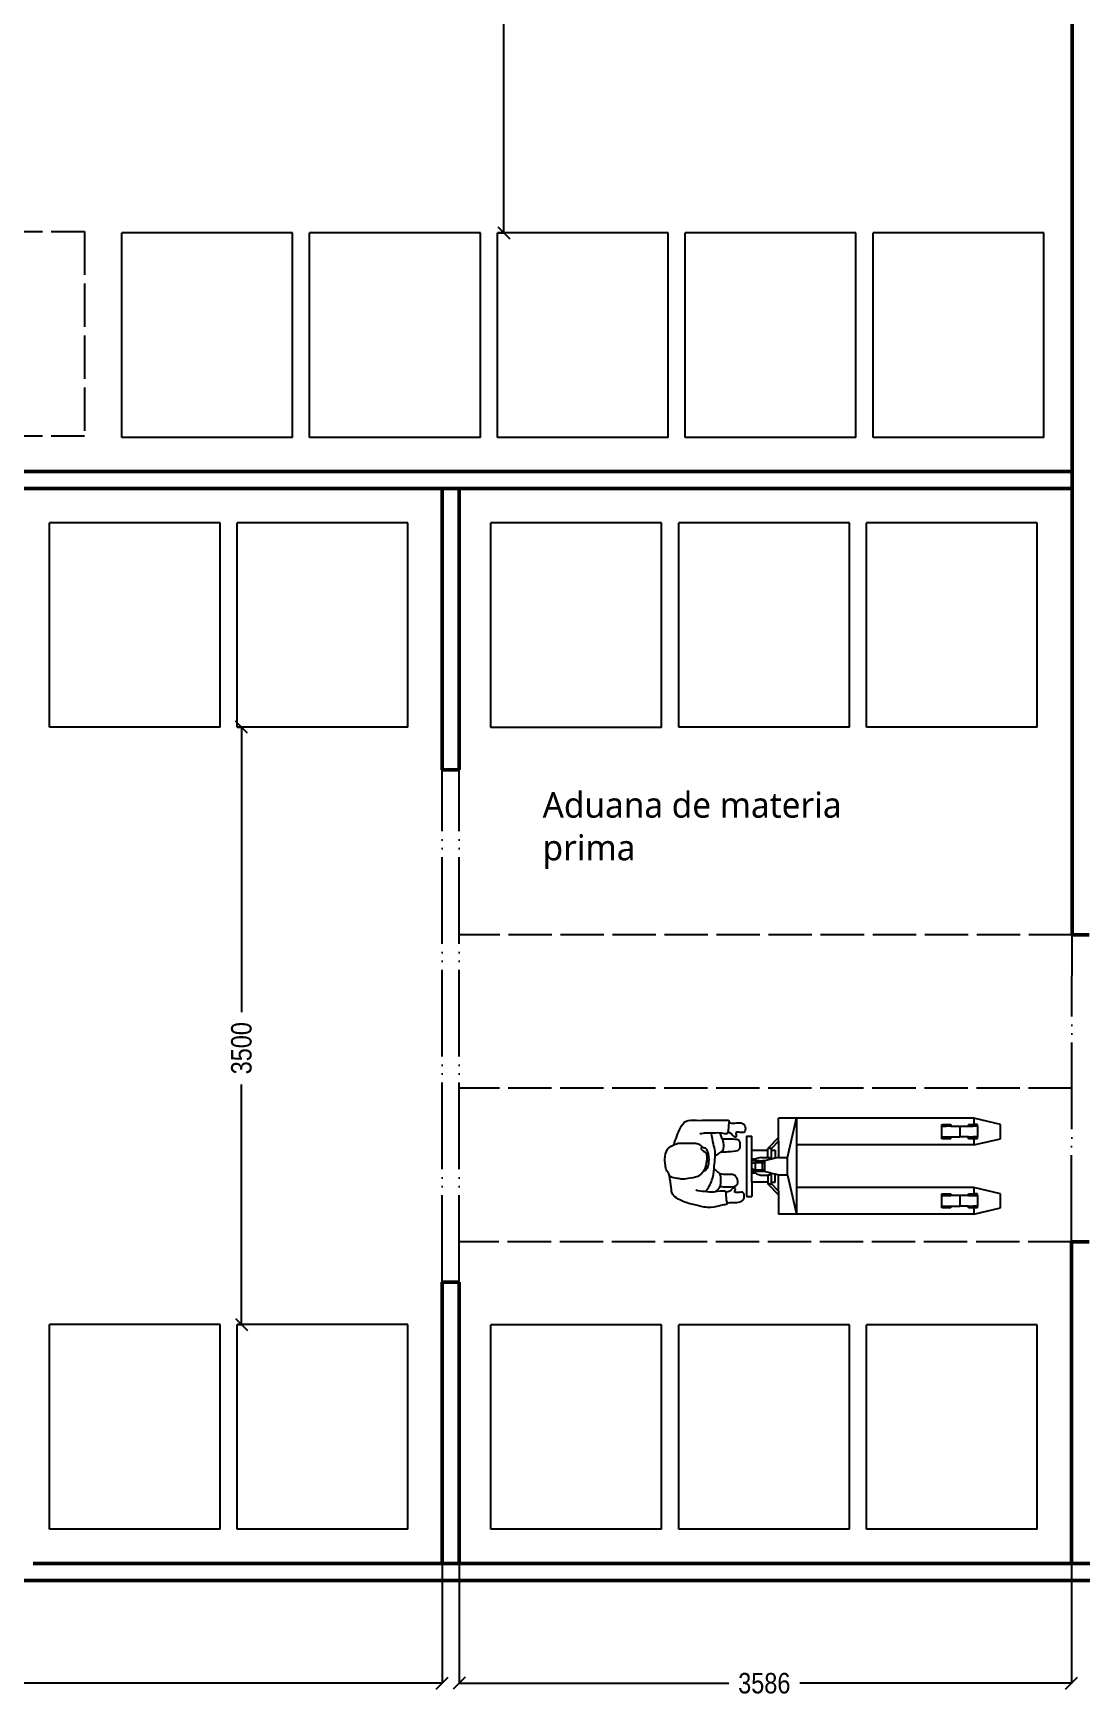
# Model space of a CAD drawing. Header units: millimetres. Extents: x 44692 to 101945, y -26273 to 14445.
# Drawn here: x 57868 to 64003, y -26273 to -16526 of the extents above; entities that cross this region are included whole.
import ezdxf

# ---------------------------------------------------------------- set-up
doc = ezdxf.new("R2010")
doc.units = ezdxf.units.MM
doc.header["$LTSCALE"] = 100
doc.linetypes.add('DASHEDX2', pattern=[3.048, 2.54, -0.508])
doc.linetypes.add('DIVIDEX2', pattern=[6.604, 5.08, -0.508, 0, -0.508, 0, -0.508])
for name, color, linetype in [('Area circulacion', 50, 'DASHEDX2'), ('Area proceso', 90, 'DASHEDX2'), ('Cotas secundarias', 41, 'Continuous'), ('Mesas-estantes', 230, 'Continuous'), ('Personal', 171, 'Continuous'), ('Puertas', 43, 'DIVIDEX2'), ('rotulo', 211, 'Continuous'), ('Transporte semielaborado', 30, 'Continuous')]:
    doc.layers.add(name, color=color, linetype=linetype)
doc.layers.add('Paredes', color=7, linetype='Continuous', lineweight=50)
doc.styles.add('OpenSans', font='OpenSans-Regular.ttf')
doc.styles.add('OpenSansCondensed-Light', font='OpenSansCondensed-Light.ttf')
doc.dimstyles.new('Cotas Mateo', dxfattribs={"dimtxt": 120, "dimasz": 70, "dimexe": 0.375, "dimexo": 0.125, "dimgap": 0.1, "dimtad": 1, "dimdec": 0, "dimzin": 12, "dimdsep": 46, "dimtxsty": 'OpenSansCondensed-Light', "dimblk": 'OBLIQUE', "dimcen": 2.5, "dimazin": 3, "dimtfac": 0.5, "dimtdec": 0, "dimtmove": 2, "dimatfit": 3, "dimarcsym": 0})

# ---------------------------------------------------------------- blocks, each defined once
blk = doc.blocks.new('pa17-16')
for points, knots in [([(5.5575, 2.4391), (5.5549, 2.4218), (5.5525, 2.3852), (5.5491, 2.3329), (5.5712, 2.2599), (5.5431, 2.2589), (5.5029, 2.2526), (5.4793, 2.2435), (5.4785, 2.2813), (5.4499, 2.3438), (5.4658, 2.4235), (5.4776, 2.5033), (5.5116, 2.5798), (5.5552, 2.585), (5.608, 2.5962), (5.6336, 2.6001)], [0, 0, 0, 0, 0.404899, 0.829805, 1.276298, 1.516647, 1.885942, 2.122553, 2.418487, 2.881882, 3.382407, 3.897515, 4.613825, 5.020942, 5.393355, 5.393355, 5.393355, 5.393355]), ([(5.62, 2.5537), (5.6188, 2.5427), (5.6154, 2.5253), (5.6223, 2.4901), (5.6346, 2.4293), (5.661, 2.4064), (5.685, 2.3908), (5.7322, 2.3832), (5.7723, 2.3842), (5.7881, 2.3969), (5.8018, 2.4268), (5.8146, 2.4162), (5.8324, 2.4305), (5.8382, 2.4568), (5.8318, 2.5038), (5.8344, 2.5615), (5.8137, 2.5937), (5.7944, 2.6284), (5.7307, 2.6388), (5.7037, 2.6296), (5.6679, 2.626), (5.6442, 2.6055), (5.6228, 2.5961), (5.6214, 2.5667), (5.62, 2.5537)], [0, 0, 0, 0, 0.297584, 0.631064, 1.068635, 1.39533, 1.69617, 2.097861, 2.458938, 2.716293, 3.010442, 3.199165, 3.447293, 3.731671, 4.119196, 4.541864, 4.881702, 5.22714, 5.673063, 5.989311, 6.327668, 6.644571, 6.906626, 7.259736, 7.259736, 7.259736, 7.259736]), ([(5.8196, 2.5846), (5.837, 2.5819), (5.8817, 2.5675), (5.9755, 2.5418), (5.972, 2.4609), (5.9791, 2.3926), (5.9812, 2.315), (5.9891, 2.2612), (5.9692, 2.2664), (5.9401, 2.2663), (5.9063, 2.2668), (5.9005, 2.2811), (5.909, 2.3184), (5.9007, 2.3606), (5.9019, 2.4011), (5.8964, 2.4238), (5.8933, 2.4348)], [6.682038, 6.682038, 6.682038, 6.682038, 7.076266, 7.806153, 8.304227, 8.77662, 9.284333, 9.649979, 9.844608, 10.160206, 10.472731, 10.661147, 10.998544, 11.371438, 11.724832, 12.051545, 12.051545, 12.051545, 12.051545]), ([(5.6724, 2.3994), (5.675, 2.3947), (5.6837, 2.383), (5.7041, 2.3718), (5.7348, 2.3697), (5.774, 2.3728), (5.8085, 2.3874), (5.8116, 2.4015), (5.8144, 2.4199)], [0.121052, 0.121052, 0.121052, 0.121052, 0.297289, 0.584433, 0.895396, 1.26174, 1.600834, 1.760925, 1.760925, 1.760925, 1.760925]), ([(5.5522, 2.3809), (5.573, 2.3653), (5.6222, 2.3398), (5.6924, 2.3383), (5.7952, 2.3323), (5.8376, 2.352), (5.881, 2.3613), (5.9019, 2.366)], [0, 0, 0, 0, 0.49262, 0.970296, 1.525877, 1.91054, 2.357805, 2.357805, 2.357805, 2.357805]), ([(5.5552, 2.3206), (5.5597, 2.3147), (5.5706, 2.3043), (5.5892, 2.2916), (5.6248, 2.2913), (5.6613, 2.2967), (5.6731, 2.3154), (5.6858, 2.3299), (5.6912, 2.3378)], [0, 0, 0, 0, 0.262594, 0.520609, 0.853848, 1.185107, 1.43842, 1.738028, 1.738028, 1.738028, 1.738028]), ([(5.5867, 2.2952), (5.5866, 2.2877), (5.5872, 2.2667), (5.5883, 2.1873), (5.6353, 2.19), (5.6673, 2.2128), (5.6606, 2.2618), (5.6599, 2.2881), (5.6606, 2.3008)], [0.078483, 0.078483, 0.078483, 0.078483, 0.321516, 0.797556, 1.122606, 1.448668, 1.830958, 2.166281, 2.166281, 2.166281, 2.166281]), ([(5.7713, 2.3359), (5.7736, 2.3305), (5.7786, 2.3203), (5.7954, 2.2951), (5.8154, 2.2848), (5.8612, 2.2906), (5.8838, 2.3057), (5.8988, 2.3117), (5.9058, 2.3148)], [0, 0, 0, 0, 0.233477, 0.532145, 0.79329, 1.163492, 1.458071, 1.725911, 1.725911, 1.725911, 1.725911]), ([(5.7943, 2.2992), (5.7951, 2.2858), (5.7984, 2.2614), (5.8038, 2.2002), (5.8255, 2.1869), (5.8672, 2.191), (5.8755, 2.2117), (5.8718, 2.2605), (5.8715, 2.286), (5.871, 2.2978)], [0, 0, 0, 0, 0.353805, 0.775896, 1.041599, 1.377968, 1.615337, 2.001902, 2.313716, 2.313716, 2.313716, 2.313716]), ([(5.4915, 2.2484), (5.4936, 2.2374), (5.4981, 2.215), (5.4968, 2.1806), (5.512, 2.1445), (5.5569, 2.147), (5.5634, 2.1681), (5.5498, 2.2128), (5.5753, 2.1995), (5.5912, 2.209), (5.5741, 2.2257), (5.5617, 2.2339), (5.5559, 2.2515), (5.5556, 2.26)], [0, 0, 0, 0, 0.324329, 0.654038, 0.980089, 1.31306, 1.562526, 1.890179, 2.123217, 2.319335, 2.559559, 2.78492, 3.066636, 3.066636, 3.066636, 3.066636]), ([(5.9713, 2.2652), (5.9703, 2.2553), (5.9686, 2.234), (5.9786, 2.2017), (5.9668, 2.1644), (5.9218, 2.1628), (5.9134, 2.1832), (5.9229, 2.229), (5.8988, 2.2135), (5.882, 2.2215), (5.8976, 2.2397), (5.908, 2.248), (5.912, 2.2618), (5.9127, 2.2683)], [0.038839, 0.038839, 0.038839, 0.038839, 0.324329, 0.654038, 0.980089, 1.31306, 1.562526, 1.890179, 2.123217, 2.319335, 2.559559, 2.78492, 2.989829, 2.989829, 2.989829, 2.989829])]:
    blk.add_open_spline(points, degree=3, knots=knots)
blk = doc.blocks.new('_OBLIQUE')
at = {"color": 0, "linetype": 'ByBlock'}
blk.add_line((-0.5, -0.5), (0.5, 0.5), dxfattribs=at)
blk = doc.blocks.new('*D70')
at = {"layer": 'Cotas secundarias', "color": 0, "lineweight": -2, "transparency": 16777216}
for p, q in [((51968.2, -25491.5), (51968.2, -26193.8)), ((60262.6, -25491.5), (60262.6, -26193.8)), ((51968.2, -26193.4), (56030.5, -26193.4)), ((60262.6, -26193.4), (56459.3, -26193.4))]:
    blk.add_line(p, q, dxfattribs=at)
at = {"layer": 'Defpoints', "color": 0, "transparency": 16777216}
for p in [(51968.2, -25491.4), (60262.6, -25491.4), (60262.6, -26193.4)]:
    blk.add_point(p, dxfattribs=at)
at = {"layer": 'Cotas secundarias', "color": 0, "lineweight": -2, "transparency": 16777216, "xscale": 70, "yscale": 70, "zscale": 70, "rotation": 180}
blk.add_blockref('_OBLIQUE', (51968.2, -26193.4), dxfattribs=at)
at = {"layer": 'Cotas secundarias', "color": 0, "lineweight": -2, "transparency": 16777216, "xscale": 70, "yscale": 70, "zscale": 70}
blk.add_blockref('_OBLIQUE', (60262.6, -26193.4), dxfattribs=at)
at = {"layer": 'Cotas secundarias', "color": 0, "transparency": 16777216, "insert": (56244.9, -26193.4), "char_height": 120, "attachment_point": 5, "style": 'OpenSansCondensed-Light'}
blk.add_mtext('8294', dxfattribs=at)
blk = doc.blocks.new('*D71')
at = {"layer": 'Cotas secundarias', "color": 0, "lineweight": -2, "transparency": 16777216}
for p, q in [((60362.6, -25491.5), (60362.6, -26194.3)), ((63948.5, -25491.5), (63948.5, -26194.3)), ((60362.6, -26193.9), (61941.2, -26193.9)), ((63948.5, -26193.9), (62358.5, -26193.9))]:
    blk.add_line(p, q, dxfattribs=at)
at = {"layer": 'Defpoints', "color": 0, "transparency": 16777216}
for p in [(60362.6, -25491.4), (63948.5, -25491.4), (63948.5, -26193.9)]:
    blk.add_point(p, dxfattribs=at)
at = {"layer": 'Cotas secundarias', "color": 0, "lineweight": -2, "transparency": 16777216, "xscale": 70, "yscale": 70, "zscale": 70, "rotation": 180}
blk.add_blockref('_OBLIQUE', (60362.6, -26193.9), dxfattribs=at)
at = {"layer": 'Cotas secundarias', "color": 0, "lineweight": -2, "transparency": 16777216, "xscale": 70, "yscale": 70, "zscale": 70}
blk.add_blockref('_OBLIQUE', (63948.5, -26193.9), dxfattribs=at)
at = {"layer": 'Cotas secundarias', "color": 0, "transparency": 16777216, "insert": (62149.8, -26193.9), "char_height": 120, "attachment_point": 5, "style": 'OpenSansCondensed-Light'}
blk.add_mtext('3586', dxfattribs=at)
blk = doc.blocks.new('*D76')
at = {"layer": 'Cotas secundarias', "color": 0, "lineweight": -2, "transparency": 16777216}
for p, q in [((59062.8, -20592.5), (59087.9, -20592.5)), ((59087.6, -20592.5), (59087.6, -22261.5)), ((59087.6, -24092.5), (59087.6, -22684.6)), ((59062.8, -24092.5), (59087.9, -24092.5))]:
    blk.add_line(p, q, dxfattribs=at)
at = {"layer": 'Defpoints', "color": 0, "transparency": 16777216}
for p in [(59062.6, -20592.5), (59087.6, -20592.5), (59062.6, -24092.5)]:
    blk.add_point(p, dxfattribs=at)
at = {"layer": 'Cotas secundarias', "color": 0, "lineweight": -2, "transparency": 16777216, "xscale": 70, "yscale": 70, "zscale": 70}
for p, rotation in [((59087.6, -20592.5), 90), ((59087.6, -24092.5), 270)]:
    blk.add_blockref('_OBLIQUE', p, dxfattribs=dict(at, rotation=rotation))
at = {"layer": 'Cotas secundarias', "color": 0, "transparency": 16777216, "insert": (59087.6, -22473), "char_height": 120, "attachment_point": 5, "rotation": 90, "style": 'OpenSansCondensed-Light'}
blk.add_mtext('3500', dxfattribs=at)
blk = doc.blocks.new('*D77')
at = {"layer": 'Cotas secundarias', "color": 0, "lineweight": -2, "transparency": 16777216}
for p, q in [((60553.2, -14195.8), (60625, -14195.8)), ((60624.6, -14195.8), (60624.6, -15632.6)), ((60624.6, -17695.8), (60624.6, -16055.6)), ((60586.8, -17695.8), (60625, -17695.8))]:
    blk.add_line(p, q, dxfattribs=at)
at = {"layer": 'Defpoints', "color": 0, "transparency": 16777216}
for p in [(60553.1, -14195.8), (60624.6, -14195.8), (60586.7, -17695.8)]:
    blk.add_point(p, dxfattribs=at)
at = {"layer": 'Cotas secundarias', "color": 0, "lineweight": -2, "transparency": 16777216, "xscale": 70, "yscale": 70, "zscale": 70}
for p, rotation in [((60624.6, -14195.8), 90), ((60624.6, -17695.8), 270)]:
    blk.add_blockref('_OBLIQUE', p, dxfattribs=dict(at, rotation=rotation))
at = {"layer": 'Cotas secundarias', "color": 0, "transparency": 16777216, "insert": (60624.6, -15844.1), "char_height": 120, "attachment_point": 5, "rotation": 90, "style": 'OpenSansCondensed-Light'}
blk.add_mtext('3500', dxfattribs=at)

msp = doc.modelspace()

# ---------------------------------------------------------------- linework, layer by layer
for p, q in [((57768.21, -19194.165), (57868.21, -19194.165)), ((63948.538, -21807.991), (63953.09, -21807.991))]:
    msp.add_line(p, q)
at = {"layer": 'Area circulacion', "color": 2}
for p, q in [((63953.09, -21807.991), (60362.641, -21807.991)), ((63950.814, -22707.991), (60362.641, -22707.991)), ((63948.538, -23607.991), (60362.641, -23607.991))]:
    msp.add_line(p, q, dxfattribs=at)
at = {"layer": 'Area proceso'}
for p, q in [((57667.64, -17686.839), (58167.64, -17686.839)), ((58167.64, -17686.839), (58167.64, -18885.462)), ((57667.64, -18885.462), (58167.64, -18885.462))]:
    msp.add_line(p, q, dxfattribs=at)
at = {"layer": 'Mesas-estantes'}
for p, q in [((58886.672, -17695.813), (58386.672, -17695.813)), ((58386.672, -18894.436), (58386.672, -17695.813)), ((59386.672, -17695.813), (58886.672, -17695.813)), ((59386.672, -18894.436), (59386.672, -17695.813)), ((59986.672, -17695.813), (59486.672, -17695.813)), ((59486.672, -18894.436), (59486.672, -17695.813)), ((60486.672, -17695.813), (59986.672, -17695.813)), ((60486.672, -18894.436), (60486.672, -17695.813)), ((61086.672, -17695.813), (60586.672, -17695.813)), ((60586.672, -18894.436), (60586.672, -17695.813)), ((61586.672, -17695.813), (61086.672, -17695.813)), ((61586.672, -18894.436), (61586.672, -17695.813)), ((62186.672, -17695.813), (61686.672, -17695.813)), ((61686.672, -18894.436), (61686.672, -17695.813)), ((62686.672, -17695.813), (62186.672, -17695.813)), ((62686.672, -18894.436), (62686.672, -17695.813)), ((63286.672, -17695.813), (62786.672, -17695.813)), ((62786.672, -18894.436), (62786.672, -17695.813)), ((63786.672, -17695.813), (63286.672, -17695.813)), ((63786.672, -18894.436), (63786.672, -17695.813)), ((58886.672, -18894.436), (58386.672, -18894.436)), ((59386.672, -18894.436), (58886.672, -18894.436)), ((59986.672, -18894.436), (59486.672, -18894.436)), ((60486.672, -18894.436), (59986.672, -18894.436)), ((61086.672, -18894.436), (60586.672, -18894.436)), ((61586.672, -18894.436), (61086.672, -18894.436)), ((62186.672, -18894.436), (61686.672, -18894.436)), ((62686.672, -18894.436), (62186.672, -18894.436)), ((63286.672, -18894.436), (62786.672, -18894.436)), ((63786.672, -18894.436), (63286.672, -18894.436)), ((58462.641, -19393.828), (57962.641, -19393.828)), ((57962.641, -20592.451), (57962.641, -19393.828)), ((58962.641, -19393.828), (58462.641, -19393.828)), ((58962.641, -20592.451), (58962.641, -19393.828)), ((59562.641, -19393.828), (59062.641, -19393.828)), ((59062.641, -20592.451), (59062.641, -19393.828)), ((60062.641, -19393.828), (59562.641, -19393.828)), ((60062.641, -20592.451), (60062.641, -19393.828)), ((61048.538, -19394.502), (60548.538, -19394.502)), ((60548.538, -20593.125), (60548.538, -19394.502)), ((61548.538, -19394.502), (61048.538, -19394.502)), ((61548.538, -20593.125), (61548.538, -19394.502)), ((62148.538, -19394.165), (61648.538, -19394.165)), ((61648.538, -20592.788), (61648.538, -19394.165)), ((62648.538, -19394.165), (62148.538, -19394.165)), ((62648.538, -20592.788), (62648.538, -19394.165)), ((63248.538, -19394.165), (62748.538, -19394.165)), ((62748.538, -20592.788), (62748.538, -19394.165)), ((63748.538, -19394.165), (63248.538, -19394.165)), ((63748.538, -20592.788), (63748.538, -19394.165)), ((58462.641, -20592.451), (57962.641, -20592.451)), ((58962.641, -20592.451), (58462.641, -20592.451)), ((59562.641, -20592.451), (59062.641, -20592.451)), ((60062.641, -20592.451), (59562.641, -20592.451)), ((61548.538, -20593.125), (60548.538, -20593.125)), ((62148.538, -20592.788), (61648.538, -20592.788)), ((62648.538, -20592.788), (62148.538, -20592.788)), ((63248.538, -20592.788), (62748.538, -20592.788)), ((63748.538, -20592.788), (63248.538, -20592.788)), ((58462.641, -24092.451), (57962.641, -24092.451)), ((57962.641, -25291.073), (57962.641, -24092.451)), ((58962.641, -24092.451), (58462.641, -24092.451)), ((58962.641, -25291.073), (58962.641, -24092.451)), ((59562.641, -24092.451), (59062.641, -24092.451)), ((59062.641, -25291.073), (59062.641, -24092.451)), ((60062.641, -24092.451), (59562.641, -24092.451)), ((60062.641, -25291.073), (60062.641, -24092.451)), ((61048.538, -24093.125), (60548.538, -24093.125)), ((60548.538, -25291.748), (60548.538, -24093.125)), ((61548.538, -24093.125), (61048.538, -24093.125)), ((61548.538, -25291.748), (61548.538, -24093.125)), ((62148.538, -24092.788), (61648.538, -24092.788)), ((61648.538, -25291.411), (61648.538, -24092.788)), ((62648.538, -24092.788), (62148.538, -24092.788)), ((62648.538, -25291.411), (62648.538, -24092.788)), ((63248.538, -24092.788), (62748.538, -24092.788)), ((62748.538, -25291.411), (62748.538, -24092.788)), ((63748.538, -24092.788), (63248.538, -24092.788)), ((63748.538, -25291.411), (63748.538, -24092.788)), ((58462.641, -25291.073), (57962.641, -25291.073)), ((58962.641, -25291.073), (58462.641, -25291.073)), ((59562.641, -25291.073), (59062.641, -25291.073)), ((60062.641, -25291.073), (59562.641, -25291.073)), ((61048.538, -25291.748), (60548.538, -25291.748)), ((61548.538, -25291.748), (61048.538, -25291.748)), ((62148.538, -25291.411), (61648.538, -25291.411)), ((62648.538, -25291.411), (62148.538, -25291.411)), ((63248.538, -25291.411), (62748.538, -25291.411)), ((63748.538, -25291.411), (63248.538, -25291.411))]:
    msp.add_line(p, q, dxfattribs=at)
at = {"layer": 'Paredes'}
for p, q in [((63953.09, -10834.072), (63953.09, -21807.991)), ((63706.274, -19094.165), (51968.21, -19094.165)), ((63706.274, -19094.165), (63953.09, -19094.165)), ((51868.21, -19194.165), (63706.274, -19194.165)), ((60262.641, -20842.788), (60262.641, -19194.165)), ((60362.641, -19194.165), (60362.641, -20842.788)), ((63706.274, -19194.165), (63953.09, -19194.165)), ((60262.641, -20842.788), (60362.641, -20842.788)), ((63948.538, -21807.991), (64053.09, -21807.991)), ((63948.538, -23607.991), (63948.538, -25491.411)), ((63948.538, -23607.991), (64053.09, -23607.991)), ((60262.641, -25491.411), (60262.641, -23842.788)), ((60262.641, -23842.788), (60362.641, -23842.788)), ((60362.641, -23842.788), (60362.641, -25491.411)), ((57868.21, -25491.411), (63853.09, -25491.411)), ((63948.538, -25491.411), (63748.538, -25491.411)), ((63853.09, -25491.411), (72865.508, -25491.411)), ((51868.21, -25591.411), (72965.508, -25591.411))]:
    msp.add_line(p, q, dxfattribs=at)
at = {"layer": 'Puertas'}
for p, q in [((60262.641, -23842.788), (60262.641, -20842.788)), ((60362.641, -23842.788), (60362.641, -20842.788)), ((63948.538, -23607.991), (63953.09, -21807.991))]:
    msp.add_line(p, q, dxfattribs=at)
at = {"layer": 'Transporte semielaborado'}
for p, q in [((62337.531, -22883.554), (62233.517, -22883.554)), ((62233.517, -22996.343), (62233.517, -22883.554)), ((62285.524, -23112.385), (62337.531, -22883.554)), ((63377.672, -22883.554), (62337.531, -22883.554)), ((62337.531, -22883.554), (62337.531, -23039.575)), ((63377.672, -22883.554), (63377.672, -22919.959)), ((63533.693, -22919.959), (63377.672, -22883.554)), ((62046.292, -22987.568), (62077.496, -22987.568)), ((62046.292, -22987.568), (62046.292, -23341.216)), ((62077.496, -23070.779), (62077.496, -22987.568)), ((62233.517, -22996.343), (62171.108, -23060.378)), ((62233.517, -23017.688), (62233.517, -22996.343)), ((63190.446, -22919.959), (63215.43, -22919.959)), ((63190.446, -22930.36), (63190.446, -22919.959)), ((63190.446, -22992.768), (63190.446, -22930.36)), ((63190.446, -22930.36), (63215.43, -22930.36)), ((63190.446, -23003.17), (63190.446, -22992.768)), ((63190.446, -22992.768), (63215.43, -22992.768)), ((63215.43, -22919.959), (63215.43, -22930.36)), ((63215.43, -22919.959), (63242.453, -22919.959)), ((63242.453, -22930.36), (63215.43, -22930.36)), ((63215.43, -23003.17), (63215.43, -22992.768)), ((63215.43, -22992.768), (63242.453, -22992.768)), ((63242.453, -22919.959), (63242.453, -22930.36)), ((63242.453, -22930.36), (63294.46, -22930.36)), ((63242.453, -23003.17), (63242.453, -22992.768)), ((63242.453, -22992.768), (63294.46, -22992.768)), ((63294.46, -22930.36), (63294.46, -22992.768)), ((63294.46, -22930.36), (63346.467, -22930.36)), ((63346.467, -22992.768), (63294.46, -22992.768)), ((63346.467, -22919.959), (63346.467, -22930.36)), ((63346.467, -22919.959), (63373.491, -22919.959)), ((63346.467, -22930.36), (63373.491, -22930.36)), ((63346.467, -22992.768), (63373.491, -22992.768)), ((63346.467, -23003.17), (63346.467, -22992.768)), ((63373.491, -22930.36), (63373.491, -22919.959)), ((63373.491, -22919.959), (63377.672, -22919.959)), ((63398.474, -22930.36), (63373.491, -22930.36)), ((63373.491, -23003.17), (63373.491, -22992.768)), ((63398.474, -22992.768), (63373.491, -22992.768)), ((63398.474, -22919.959), (63377.672, -22919.959)), ((63398.474, -22930.36), (63398.474, -22919.959)), ((63398.474, -22930.36), (63398.474, -22992.768)), ((63398.474, -23003.17), (63398.474, -22992.768)), ((63533.693, -23003.17), (63533.693, -22919.959)), ((62077.496, -23122.786), (62077.496, -23070.779)), ((62077.496, -23070.779), (62171.108, -23070.779)), ((62171.108, -23070.779), (62171.108, -23060.378)), ((62191.911, -23060.378), (62171.108, -23060.378)), ((62171.108, -23112.385), (62171.108, -23070.779)), ((62233.517, -23017.688), (62191.911, -23060.378)), ((62191.911, -23070.779), (62191.911, -23060.378)), ((62191.911, -23122.454), (62191.911, -23070.779)), ((62191.911, -23070.779), (62212.714, -23070.779)), ((62212.714, -23070.779), (62212.714, -23117.419)), ((62233.517, -23017.688), (62233.517, -23112.385)), ((62337.531, -23039.575), (62337.531, -23289.209)), ((63377.672, -23039.575), (62337.531, -23039.575)), ((63215.43, -23003.17), (63190.446, -23003.17)), ((63242.453, -23003.17), (63215.43, -23003.17)), ((63373.491, -23003.17), (63346.467, -23003.17)), ((63377.672, -23003.17), (63373.491, -23003.17)), ((63377.672, -23039.575), (63533.693, -23003.17)), ((63377.672, -23003.17), (63377.672, -23039.575)), ((63398.474, -23003.17), (63377.672, -23003.17)), ((62077.496, -23133.187), (62077.496, -23122.786)), ((62100.065, -23122.786), (62077.496, -23122.786)), ((62089.664, -23133.187), (62077.496, -23133.187)), ((62077.496, -23143.589), (62077.496, -23133.187)), ((62077.496, -23143.589), (62085.326, -23146.832)), ((62077.496, -23148.79), (62077.496, -23143.589)), ((62085.326, -23146.832), (62077.496, -23148.79)), ((62077.496, -23179.994), (62077.496, -23148.79)), ((62077.496, -23179.994), (62085.326, -23181.951)), ((62077.496, -23185.194), (62077.496, -23179.994)), ((62085.326, -23181.951), (62077.496, -23185.194)), ((62077.496, -23195.596), (62077.496, -23185.194)), ((62089.664, -23195.596), (62077.496, -23195.596)), ((62077.496, -23205.997), (62077.496, -23195.596)), ((62098.299, -23143.589), (62085.326, -23146.832)), ((62085.326, -23181.951), (62098.299, -23185.194)), ((62100.065, -23122.786), (62089.664, -23133.187)), ((62119.101, -23133.187), (62089.664, -23133.187)), ((62089.664, -23195.596), (62100.065, -23205.997)), ((62119.101, -23195.596), (62089.664, -23195.596)), ((62098.299, -23185.194), (62098.299, -23143.589)), ((62119.101, -23143.589), (62098.299, -23143.589)), ((62098.299, -23185.194), (62119.101, -23185.194)), ((62103.499, -23119.352), (62100.065, -23122.786)), ((62129.503, -23112.385), (62103.499, -23119.352)), ((62119.101, -23133.187), (62119.101, -23143.589)), ((62119.101, -23133.187), (62139.904, -23133.187)), ((62139.904, -23143.589), (62119.101, -23143.589)), ((62119.101, -23185.194), (62119.101, -23195.596)), ((62119.101, -23185.194), (62139.904, -23185.194)), ((62139.904, -23195.596), (62119.101, -23195.596)), ((62129.503, -23112.385), (62171.108, -23112.385)), ((62139.904, -23133.187), (62139.904, -23143.589)), ((62150.306, -23133.187), (62139.904, -23133.187)), ((62139.904, -23185.194), (62139.904, -23143.589)), ((62139.904, -23143.589), (62150.306, -23143.589)), ((62139.904, -23185.194), (62139.904, -23195.596)), ((62139.904, -23185.194), (62150.306, -23185.194)), ((62150.306, -23195.596), (62139.904, -23195.596)), ((62181.51, -23124.971), (62150.306, -23132.523)), ((62150.306, -23132.523), (62150.306, -23133.187)), ((62150.306, -23133.187), (62150.306, -23143.589)), ((62150.306, -23143.589), (62150.306, -23185.194)), ((62150.306, -23185.194), (62150.306, -23195.596)), ((62150.306, -23195.596), (62150.306, -23196.26)), ((62171.108, -23112.385), (62181.51, -23112.385)), ((62181.51, -23112.385), (62181.51, -23124.971)), ((62191.911, -23122.454), (62181.51, -23124.971)), ((62212.714, -23117.419), (62191.911, -23122.454)), ((62233.517, -23112.385), (62212.714, -23117.419)), ((62233.517, -23112.385), (62285.524, -23112.385)), ((62285.524, -23216.399), (62285.524, -23112.385)), ((62077.496, -23258.004), (62077.496, -23205.997)), ((62100.065, -23205.997), (62077.496, -23205.997)), ((62171.108, -23258.004), (62077.496, -23258.004)), ((62077.496, -23258.004), (62077.496, -23341.216)), ((62100.065, -23205.997), (62103.499, -23209.431)), ((62103.499, -23209.431), (62129.503, -23216.399)), ((62129.503, -23216.399), (62171.108, -23216.399)), ((62181.51, -23203.812), (62150.306, -23196.26)), ((62171.108, -23216.399), (62171.108, -23258.004)), ((62181.51, -23216.399), (62171.108, -23216.399)), ((62171.108, -23258.004), (62171.108, -23268.406)), ((62233.517, -23332.441), (62171.108, -23268.406)), ((62171.108, -23268.406), (62191.911, -23268.406)), ((62181.51, -23203.812), (62181.51, -23216.399)), ((62191.911, -23206.329), (62181.51, -23203.812)), ((62191.911, -23258.004), (62191.911, -23206.329)), ((62212.714, -23211.364), (62191.911, -23206.329)), ((62191.911, -23268.406), (62191.911, -23258.004)), ((62191.911, -23258.004), (62212.714, -23258.004)), ((62233.517, -23311.096), (62191.911, -23268.406)), ((62212.714, -23258.004), (62212.714, -23211.364)), ((62233.517, -23216.399), (62212.714, -23211.364)), ((62285.524, -23216.399), (62233.517, -23216.399)), ((62233.517, -23311.096), (62233.517, -23216.399)), ((62285.524, -23216.399), (62337.531, -23445.23)), ((63377.672, -23289.209), (62337.531, -23289.209)), ((62337.531, -23289.209), (62337.531, -23445.23)), ((63533.693, -23325.613), (63377.672, -23289.209)), ((63377.672, -23289.209), (63377.672, -23325.613)), ((62046.292, -23341.216), (62077.496, -23341.216)), ((62233.517, -23311.096), (62233.517, -23332.441)), ((62233.517, -23332.441), (62233.517, -23445.23)), ((63190.446, -23325.613), (63215.43, -23325.613)), ((63190.446, -23336.015), (63190.446, -23325.613)), ((63190.446, -23398.423), (63190.446, -23336.015)), ((63190.446, -23336.015), (63215.43, -23336.015)), ((63215.43, -23325.613), (63215.43, -23336.015)), ((63215.43, -23325.613), (63242.453, -23325.613)), ((63215.43, -23336.015), (63242.453, -23336.015)), ((63242.453, -23325.613), (63242.453, -23336.015)), ((63294.46, -23336.015), (63242.453, -23336.015)), ((63294.46, -23336.015), (63294.46, -23398.423)), ((63346.467, -23336.015), (63294.46, -23336.015)), ((63346.467, -23336.015), (63346.467, -23325.613)), ((63346.467, -23325.613), (63373.491, -23325.613)), ((63346.467, -23336.015), (63373.491, -23336.015)), ((63373.491, -23336.015), (63373.491, -23325.613)), ((63373.491, -23325.613), (63377.672, -23325.613)), ((63373.491, -23336.015), (63398.474, -23336.015)), ((63398.474, -23325.613), (63377.672, -23325.613)), ((63398.474, -23336.015), (63398.474, -23325.613)), ((63398.474, -23336.015), (63398.474, -23398.423)), ((63533.693, -23408.825), (63533.693, -23325.613)), ((62337.531, -23445.23), (62233.517, -23445.23)), ((63377.672, -23445.23), (62337.531, -23445.23)), ((63190.446, -23408.825), (63190.446, -23398.423)), ((63190.446, -23398.423), (63215.43, -23398.423)), ((63215.43, -23408.825), (63190.446, -23408.825)), ((63215.43, -23408.825), (63215.43, -23398.423)), ((63215.43, -23398.423), (63242.453, -23398.423)), ((63242.453, -23408.825), (63215.43, -23408.825)), ((63242.453, -23408.825), (63242.453, -23398.423)), ((63242.453, -23398.423), (63294.46, -23398.423)), ((63346.467, -23398.423), (63294.46, -23398.423)), ((63346.467, -23408.825), (63346.467, -23398.423)), ((63346.467, -23398.423), (63373.491, -23398.423)), ((63373.491, -23408.825), (63346.467, -23408.825)), ((63373.491, -23408.825), (63373.491, -23398.423)), ((63398.474, -23398.423), (63373.491, -23398.423)), ((63377.672, -23408.825), (63373.491, -23408.825)), ((63398.474, -23408.825), (63377.672, -23408.825)), ((63377.672, -23408.825), (63377.672, -23445.23)), ((63377.672, -23445.23), (63533.693, -23408.825)), ((63398.474, -23408.825), (63398.474, -23398.423))]:
    msp.add_line(p, q, dxfattribs=at)

# ---------------------------------------------------------------- block references
at = {"layer": 'Personal', "xscale": 979.1504951166459, "yscale": 979.1504951166459, "zscale": 979.1504951166459, "rotation": 86.54139143764344}
msp.add_blockref('pa17-16', (63804.007, -28879.237), dxfattribs=at)

# ---------------------------------------------------------------- texts
at = {"layer": 'rotulo', "insert": (60851.276, -20972.24), "char_height": 150, "width": 2084.98622, "attachment_point": 1, "style": 'OpenSans'}
msp.add_mtext('Aduana de materia prima', dxfattribs=at)

# ---------------------------------------------------------------- dimensions: what is measured, and where the dimension line sits
at = {"layer": 'Cotas secundarias'}
for base, p1, p2, picture, middle in [((60624.646, -14195.813), (60586.672, -17695.813), (60553.09, -14195.813), '*D77', (60624.646, -15844.084)), ((59087.557, -20592.451), (59062.641, -24092.451), (59062.641, -20592.451), '*D76', (59087.557, -22473.028))]:
    dim = msp.add_linear_dim(base=base, p1=p1, p2=p2, angle=90, dimstyle='Cotas Mateo', dxfattribs=at)
    dim.commit()
    dim.dimension.update_dxf_attribs({"geometry": picture, "text_midpoint": middle, "dimtype": 160})
for base, p1, p2, picture, middle in [((60262.641, -26193.439), (51968.21, -25491.411), (60262.641, -25491.411), '*D70', (56244.908, -26193.439)), ((63948.538, -26193.904), (60362.641, -25491.411), (63948.538, -25491.411), '*D71', (62149.836, -26193.904))]:
    dim = msp.add_linear_dim(base=base, p1=p1, p2=p2, dimstyle='Cotas Mateo', dxfattribs=at)
    dim.commit()
    dim.dimension.update_dxf_attribs({"geometry": picture, "text_midpoint": middle, "dimtype": 160})

doc.saveas('drawing.dxf')
